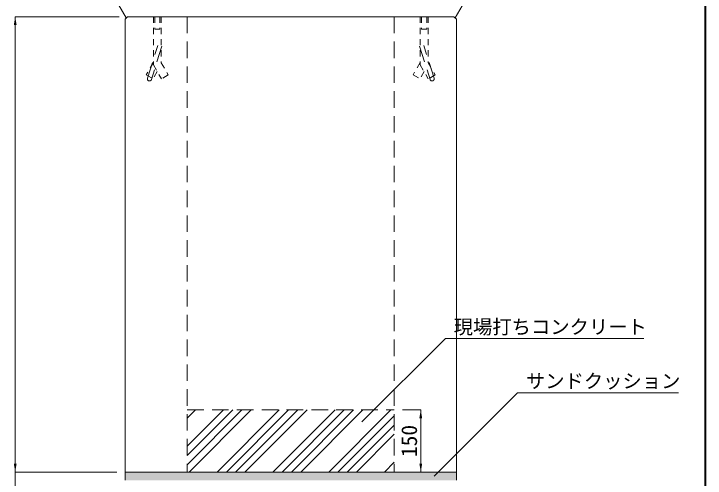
# Model space of a CAD drawing. Units: millimetres at full size; details may follow other scales. Extents: x 77366 to 106166, y -28085 to 6898.
# Drawn here: x 97597 to 99266, y -3764 to -2642 of the extents above; entities that cross this region are included whole.
import ezdxf
from ezdxf.enums import TextEntityAlignment as Align

# ---------------------------------------------------------------- set-up
doc = ezdxf.new("R2010")
doc.units = ezdxf.units.MM
doc.header["$LTSCALE"] = 50
doc.linetypes.add('USER1', pattern=[0.54, 0.3, -0.24])
doc.linetypes.add('USER2', pattern=[1.2, 0.8, -0.4])
for name, color, linetype, lineweight in [('ハッチング', 7, 'Continuous', 9), ('受枠', 3, 'USER2', 9), ('図枠', 7, 'Continuous', 5), ('寸法線', 7, 'Continuous', 13), ('引出線', 4, 'Continuous', 13), ('本体', 2, 'Continuous', 20), ('ｲﾝｻｰﾄ', 3, 'USER1', 9)]:
    doc.layers.add(name, color=color, linetype=linetype, lineweight=lineweight)
doc.layers.add('モルタル', color=7, linetype='Continuous')
doc.styles.add('ＭＳ ゴシック', font='')
doc.styles.get('ＭＳ ゴシック').set_extended_font_data('MS Gothic')

# ---------------------------------------------------------------- blocks, each defined once
blk = doc.blocks.new('filled_arrow')
at = {"color": 0, "linetype": 'Continuous', "lineweight": -2}
blk.add_solid([(7.5, 1.25), (0, 0), (7.5, -1.25)], dxfattribs=at)

msp = doc.modelspace()

# ---------------------------------------------------------------- hatches: boundary and pattern name
at = {"layer": 'ハッチング'}
h = msp.add_hatch(dxfattribs=at)
h.set_pattern_fill('USER', color=256, style=0, pattern_type=2)
h.set_pattern_definition([(45, (18674.75, -6515.69), (-67.35192, 67.35192), []), (45, (18697.2, -6515.69), (-67.35192, 67.35192), []), (45, (18719.65, -6515.69), (-67.35192, 67.35192), []), (45, (18742.1, -6515.69), (-67.35192, 67.35192), [])])
h.paths.add_polyline_path([(98015.55, -3599.22), (98015.55, -3749.22), (98515.55, -3749.22), (98515.55, -3599.22)])
at = {"layer": 'モルタル'}
msp.add_hatch(color=256, dxfattribs=at).paths.add_polyline_path([(97865.55, -3749.22), (97865.55, -3769.22), (98665.55, -3769.22), (98665.55, -3749.22)])

# ---------------------------------------------------------------- linework, layer by layer
at = {"layer": '受枠'}
for p, q in [((97919.77, -2797.97), (97944.55, -2718.7)), ((98611.32, -2797.97), (98586.55, -2718.7)), ((97954.55, -2720.22), (97929.32, -2800.95)), ((98576.55, -2720.22), (98601.77, -2800.95))]:
    msp.add_line(p, q, dxfattribs=at)
for centre, start, end in [((97924.55, -2799.46), 162.64597, 342.64597), ((98606.55, -2799.46), 197.35403, 17.35403)]:
    msp.add_arc(centre, 5, start, end, dxfattribs=at)
at = {"layer": '図枠', "lineweight": 40}
msp.add_line((99265.8, -1525.36), (99265.8, -7065.36), dxfattribs=at)
at = {"layer": '寸法線'}
for p, q in [((97600.55, -3749.22), (97600.55, -2649.22)), ((97851.55, -2649.22), (97600.55, -2649.22)), ((98535.55, -3599.22), (98579.36, -3599.22)), ((98579.36, -3749.22), (98579.36, -3599.22)), ((97600.55, -3709.22), (97600.55, -3809.22)), ((97845.55, -3749.22), (97600.55, -3749.22)), ((97845.55, -3749.22), (97600.55, -3749.22)), ((98535.55, -3749.22), (98579.36, -3749.22))]:
    msp.add_line(p, q, dxfattribs=at)
at = {"layer": '引出線'}
for points in [[(97868.55, -2652.22), (97768.48, -2478.91), (97706.09, -2478.91)], [(98662.55, -2652.22), (98763.4, -2477.55), (98825.79, -2477.55)], [(98437.52, -3627.63), (98638.81, -3426.34), (99117.67, -3426.34)], [(98611.82, -3758.97), (98813.1, -3557.68), (99201.33, -3557.68)]]:
    msp.add_lwpolyline(points, dxfattribs=at)
at = {"layer": '本体'}
for p, q in [((97871.55, -2649.22), (97865.55, -2655.22)), ((97871.55, -2649.22), (98659.55, -2649.22)), ((98659.55, -2649.22), (98665.55, -2655.22)), ((97865.55, -2655.22), (97865.55, -3749.22)), ((98665.55, -2655.22), (98665.55, -3749.22)), ((97865.55, -3749.22), (97865.55, -3769.22)), ((98665.55, -3749.22), (98665.55, -3769.22))]:
    msp.add_line(p, q, dxfattribs=at)
at = {"layer": '本体', "linetype": 'USER2', "lineweight": 9}
for p, q in [((98015.55, -2649.22), (98015.55, -3749.22)), ((98515.55, -2649.22), (98515.55, -3749.22)), ((98015.55, -3599.22), (98515.55, -3599.22))]:
    msp.add_line(p, q, dxfattribs=at)
at = {"layer": '本体', "lineweight": 9}
msp.add_line((97865.55, -3749.22), (98665.55, -3749.22), dxfattribs=at)
at = {"layer": 'ｲﾝｻｰﾄ'}
for p, q in [((97934.05, -2649.22), (97934.05, -2765.7)), ((97934.05, -2649.22), (97953.05, -2649.22)), ((97937.47, -2649.22), (97937.47, -2679.22)), ((97949.63, -2649.22), (97949.63, -2679.22)), ((97953.05, -2649.22), (97953.05, -2760.61)), ((98578.05, -2649.22), (98578.05, -2765.7)), ((98578.05, -2649.22), (98597.05, -2649.22)), ((98581.47, -2649.22), (98581.47, -2679.22)), ((98593.63, -2649.22), (98593.63, -2679.22)), ((98597.05, -2649.22), (98597.05, -2760.61)), ((97937.47, -2679.22), (97949.63, -2679.22)), ((98581.47, -2679.22), (98593.63, -2679.22)), ((97934.05, -2759.9), (97916.83, -2789.72)), ((97934.05, -2765.7), (97953.5, -2799.4)), ((97953.05, -2760.61), (97969.96, -2789.9)), ((98578.05, -2759.9), (98560.83, -2789.72)), ((98578.05, -2765.7), (98597.5, -2799.4)), ((98597.05, -2760.61), (98613.96, -2789.9)), ((97943.55, -2781.45), (97933.28, -2799.22)), ((98587.55, -2781.45), (98577.28, -2799.22)), ((97916.83, -2789.72), (97933.28, -2799.22)), ((97969.96, -2789.9), (97953.5, -2799.4)), ((98560.83, -2789.72), (98577.28, -2799.22)), ((98613.96, -2789.9), (98597.5, -2799.4))]:
    msp.add_line(p, q, dxfattribs=at)

# ---------------------------------------------------------------- block references
at = {"layer": '寸法線', "xscale": 2.67, "yscale": 2.67}
for p, rotation in [((97600.55, -2649.22), 270), ((98579.36, -3599.22), 270), ((97600.55, -3749.22), 90), ((97600.55, -3749.22), 90), ((98579.36, -3749.22), 90)]:
    msp.add_blockref('filled_arrow', p, dxfattribs=dict(at, rotation=rotation))
at = {"layer": '引出線', "xscale": 0.133, "yscale": 0.133}
for p, rotation in [((97868.55, -2652.22), 120), ((98662.55, -2652.22), 60), ((98437.52, -3627.63), 45), ((98611.82, -3758.97), 45)]:
    msp.add_blockref('filled_arrow', p, dxfattribs=dict(at, rotation=rotation))

# ---------------------------------------------------------------- texts
at = {"layer": '寸法線', "style": 'ＭＳ ゴシック'}
msp.add_text('150', height=37.98, rotation=90, dxfattribs=at).set_placement((98551.36, -3674.22), align=Align.MIDDLE_CENTER)
at = {"layer": '引出線', "style": 'ＭＳ ゴシック'}
for s, p in [('現場打ちコンクリート', (98658.81, -3381.49)), ('サンドクッション', (98833.1, -3512.28))]:
    msp.add_text(s, height=34.18, dxfattribs=at).set_placement(p, align=Align.TOP_LEFT)

doc.saveas('drawing.dxf')
